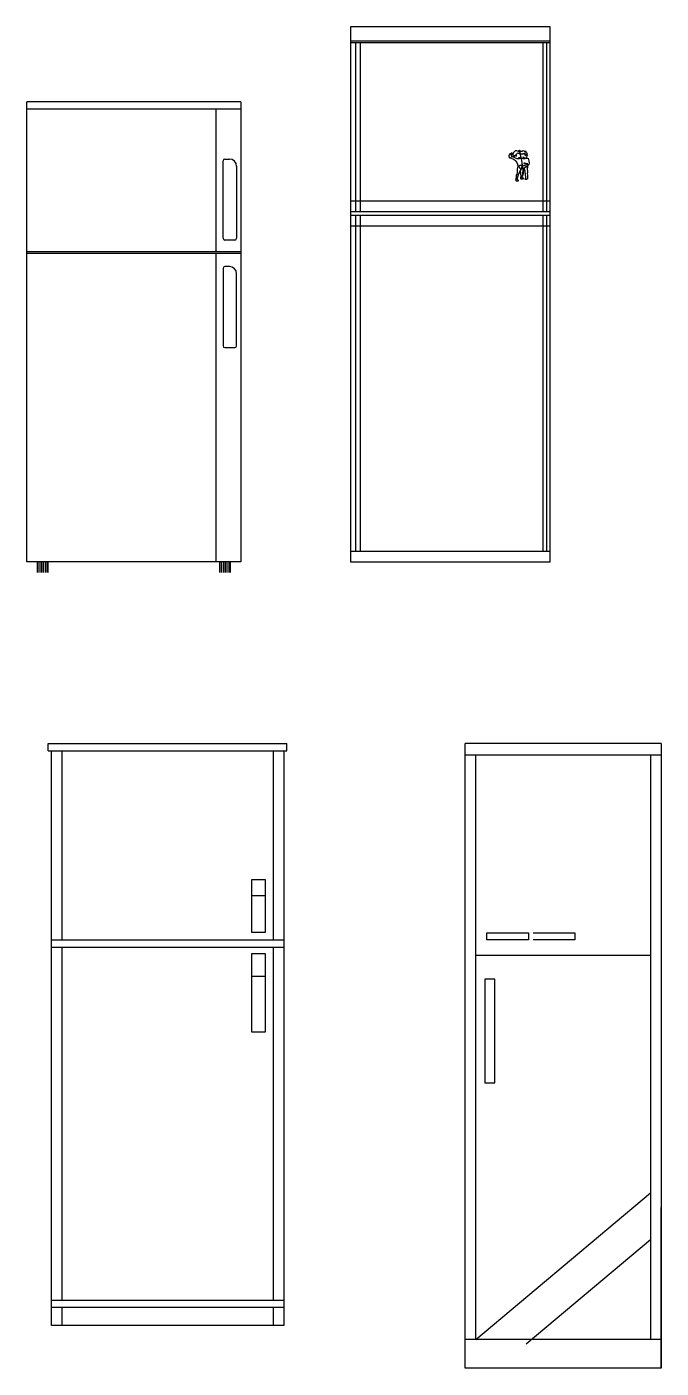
# Model space of a CAD drawing. Header units: millimetres. Extents: x 802 to 11587, y 857 to 9680.
# Drawn here: x 802 to 2581, y 5637 to 9398 of the extents above; entities that cross this region are included whole.
import ezdxf

# ---------------------------------------------------------------- set-up
doc = ezdxf.new("R2010")
doc.units = ezdxf.units.MM

msp = doc.modelspace()

# ---------------------------------------------------------------- linework, layer by layer
at = {"color": 0, "lineweight": -2}
for p, q in [((1709.6, 9397.7), (1709.6, 7897.7)), ((2269.6, 9397.7), (1709.6, 9397.7)), ((2269.6, 7897.7), (2269.6, 9397.7)), ((2269.6, 9357.7), (1709.6, 9357.7)), ((2269.6, 9352.7), (1709.6, 9352.7)), ((1723, 9352.7), (1723, 8879.7)), ((1736.3, 9352.7), (1736.3, 8879.7)), ((2249.6, 8879.7), (2249.6, 9352.7)), ((2259.6, 8879.7), (2259.6, 9352.7)), ((2154.4, 9039.2), (2153.1, 9036.1)), ((2153.1, 9036.1), (2154.3, 9031.3)), ((2154.3, 9031.3), (2156.3, 9029.7)), ((2156.3, 9041.3), (2154.4, 9039.2)), ((2159, 9040.1), (2156.3, 9041.3)), ((2156.3, 9029.7), (2159.4, 9031.3)), ((2159.2, 9042.6), (2159, 9040.1)), ((2160.1, 9043.2), (2159.2, 9042.6)), ((2159.4, 9031.3), (2161.7, 9028.9)), ((2162.4, 9043.2), (2160.1, 9043.2)), ((2160.5, 9037), (2162.1, 9039.7)), ((2161.7, 9034.3), (2160.5, 9037)), ((2176.5, 9027.6), (2161.7, 9034.3)), ((2161.7, 9028.9), (2165.1, 9027.4)), ((2162.1, 9039.7), (2163.2, 9040.5)), ((2163.2, 9040.5), (2162.4, 9043.2)), ((2166.7, 9045.1), (2165.1, 9040.9)), ((2165.1, 9040.9), (2165.5, 9035.1)), ((2165.1, 9027.4), (2168.6, 9026.2)), ((2165.5, 9035.1), (2168.2, 9031.3)), ((2169, 9048.6), (2166.7, 9045.1)), ((2167.9, 9034.1), (2169, 9034.9)), ((2169.1, 9031), (2167.9, 9034.1)), ((2168.6, 9026.2), (2173.2, 9022.4)), ((2174.4, 9050.1), (2169, 9048.6)), ((2169, 9034.9), (2170.2, 9036.6)), ((2170.2, 9036.6), (2170.3, 9037.8)), ((2170.3, 9037.8), (2171.4, 9036.5)), ((2171.3, 9050.5), (2175.2, 9051.3)), ((2174.4, 9050.1), (2171.3, 9050.5)), ((2171.4, 9036.5), (2173.3, 9036)), ((2173.3, 9036), (2175.4, 9036.3)), ((2173.9, 9038.4), (2174.3, 9039.7)), ((2174, 9037.4), (2173.9, 9038.4)), ((2175.4, 9036.3), (2174, 9037.4)), ((2174.3, 9039.7), (2175.7, 9041.4)), ((2175.2, 9051.3), (2179.4, 9049.4)), ((2175.7, 9041.4), (2176.9, 9042.9)), ((2182.5, 9027.7), (2176.5, 9027.6)), ((2176.9, 9042.9), (2178.6, 9044.4)), ((2178.6, 9044.4), (2179.7, 9043.7)), ((2179.4, 9049.4), (2183.6, 9051.7)), ((2179.7, 9043.7), (2181.4, 9043.3)), ((2179.8, 9030.6), (2181.1, 9030.6)), ((2184.8, 9050.9), (2180.6, 9048.2)), ((2182.4, 9048.4), (2180.6, 9048.2)), ((2181.1, 9030.6), (2181.9, 9030.8)), ((2181.4, 9043.3), (2182.9, 9043.5)), ((2181.9, 9030.8), (2182.4, 9031.3)), ((2183, 9048), (2182.4, 9048.4)), ((2182.4, 9031.3), (2182.9, 9031.7)), ((2184.6, 9029.3), (2182.5, 9027.7)), ((2182.9, 9043.5), (2184.1, 9042.5)), ((2182.9, 9031.7), (2183.1, 9032.3)), ((2183.9, 9047.5), (2183, 9048)), ((2183.1, 9032.3), (2183.1, 9032.6)), ((2183.6, 9051.7), (2184.8, 9050.9)), ((2184.3, 9046.4), (2183.9, 9047.5)), ((2184.1, 9042.5), (2184.4, 9041)), ((2184.8, 9044.9), (2184.3, 9046.4)), ((2184.4, 9041), (2185.4, 9042.7)), ((2184.5, 9046.6), (2186.1, 9048.5)), ((2186.4, 9032.3), (2184.6, 9029.3)), ((2185.4, 9042.7), (2184.8, 9044.9)), ((2185.2, 9029.5), (2186.8, 9029.8)), ((2186.3, 9039.7), (2185.4, 9042.7)), ((2186, 9041.4), (2187.3, 9041.7)), ((2186.1, 9048.5), (2189.2, 9049.5)), ((2186.4, 9038), (2186.3, 9039.7)), ((2186.7, 9035.9), (2186.4, 9038)), ((2186.4, 9032.3), (2186.7, 9034.5)), ((2187.9, 9028.5), (2186.5, 9028)), ((2186.7, 9034.5), (2186.7, 9035.9)), ((2187.2, 9030.5), (2186.7, 9034)), ((2186.8, 9029.8), (2187.7, 9029.4)), ((2191.1, 9028.5), (2187.2, 9030.5)), ((2187.3, 9041.7), (2187.9, 9042.2)), ((2187.7, 9029.4), (2189.3, 9029.4)), ((2187.9, 9042.2), (2188.3, 9042.4)), ((2188.3, 9041.4), (2187.9, 9041.2)), ((2187.9, 9041.2), (2189.1, 9041.2)), ((2189.5, 9029.4), (2187.9, 9028.5)), ((2187.9, 9028.4), (2187.9, 9026.9)), ((2187.9, 9026.9), (2188.5, 9023.3)), ((2188.4, 9042.6), (2188.3, 9041.4)), ((2188.3, 9042.4), (2188.4, 9042.6)), ((2189.1, 9041.2), (2192.4, 9041.2)), ((2189.2, 9049.5), (2191, 9049.3)), ((2190.4, 9050.1), (2192.3, 9050.3)), ((2191, 9049.3), (2190.4, 9050.1)), ((2193.3, 9027.8), (2191.1, 9028.5)), ((2192.3, 9050.3), (2193.5, 9049.5)), ((2192.4, 9041.2), (2193.2, 9042.1)), ((2193.1, 9032.3), (2193.1, 9032.7)), ((2193.2, 9031.9), (2193.1, 9032.3)), ((2193.2, 9042.1), (2194.2, 9042.7)), ((2193.2, 9032.4), (2193.8, 9031.9)), ((2193.6, 9031.3), (2193.2, 9031.9)), ((2197.8, 9027.7), (2193.3, 9027.8)), ((2193.5, 9049.5), (2193.7, 9050.7)), ((2195.6, 9031.3), (2193.6, 9031.3)), ((2193.7, 9050.7), (2195.3, 9050.5)), ((2193.8, 9031.9), (2195.1, 9032)), ((2194.2, 9042.7), (2195.1, 9042.7)), ((2195.1, 9041.6), (2194.6, 9041.4)), ((2194.6, 9041.4), (2194.7, 9041.2)), ((2194.7, 9041.2), (2196.6, 9041.4)), ((2195.1, 9042.7), (2195.1, 9041.9)), ((2195.1, 9041.9), (2195.1, 9041.6)), ((2195.1, 9032), (2195.7, 9032.2)), ((2195.3, 9050.5), (2196.8, 9049.3)), ((2196.1, 9031.8), (2195.6, 9031.3)), ((2195.7, 9032.2), (2196.4, 9032.4)), ((2196.4, 9032.4), (2196.1, 9031.8)), ((2196.6, 9041.4), (2196.9, 9041.9)), ((2196.8, 9049.3), (2197, 9048.1)), ((2196.9, 9041.9), (2197.2, 9042.4)), ((2197, 9048.1), (2199, 9048.9)), ((2197.2, 9042.4), (2197.7, 9043.1)), ((2197.7, 9043.1), (2198.5, 9043.2)), ((2198.8, 9028), (2197.8, 9027.7)), ((2198.5, 9043.2), (2198.5, 9042.2)), ((2198.5, 9042.2), (2199, 9040.7)), ((2200.6, 9029.1), (2198.8, 9028)), ((2199, 9048.9), (2202.3, 9048.7)), ((2199, 9040.7), (2199.9, 9039.1)), ((2199.4, 9036.4), (2200, 9037.1)), ((2199.5, 9036.9), (2199.4, 9036.4)), ((2200, 9038.7), (2199.5, 9037.6)), ((2199.5, 9037.6), (2199.5, 9036.9)), ((2200.9, 9048.5), (2199.6, 9046.6)), ((2199.6, 9046.6), (2201.5, 9047.2)), ((2199.9, 9039.1), (2200, 9038.7)), ((2200, 9037.1), (2200.7, 9037.6)), ((2201.9, 9029.9), (2200.6, 9029.1)), ((2200.7, 9037.6), (2201.2, 9038.4)), ((2202.3, 9048.7), (2200.9, 9048.5)), ((2201.2, 9038.4), (2201.7, 9039.4)), ((2201.5, 9047.2), (2202.9, 9045.8)), ((2201.7, 9040.4), (2202.7, 9040.6)), ((2201.7, 9039.4), (2201.7, 9040.4)), ((2202.3, 9030.5), (2201.9, 9029.9)), ((2201.9, 9029.9), (2205.4, 9029.1)), ((2202.7, 9032.7), (2202.3, 9030.5)), ((2202.7, 9040.6), (2202.7, 9038.6)), ((2202.7, 9038.6), (2203.5, 9037.1)), ((2203.5, 9035.6), (2202.7, 9032.7)), ((2202.9, 9045.8), (2205.1, 9041.9)), ((2203.5, 9038.3), (2203.5, 9035.6)), ((2203.9, 9036.6), (2203.5, 9038.3)), ((2203.5, 9037.1), (2204.3, 9036.3)), ((2204.5, 9036), (2203.9, 9036.6)), ((2205.1, 9041.9), (2204.3, 9038.9)), ((2204.3, 9038.9), (2204.7, 9036.6)), ((2205.1, 9035.8), (2204.5, 9036)), ((2204.7, 9036.6), (2205.1, 9035.8)), ((2205.4, 9029.1), (2207.6, 9028.1)), ((2207.6, 9028.1), (2208.4, 9026.8)), ((2208.4, 9026.8), (2210.3, 9015.7)), ((2173.2, 9022.4), (2176.7, 9015.5)), ((2176.7, 8988.5), (2175.5, 8984.8)), ((2177.5, 9003.2), (2176.6, 8998.6)), ((2176.6, 8998.6), (2176.7, 8988.5)), ((2176.7, 9015.5), (2179, 9008.5)), ((2179.3, 9007.2), (2177.5, 9003.2)), ((2179, 9008.5), (2179.6, 9005.8)), ((2180, 9007.4), (2179.2, 9007.2)), ((2179.2, 9007.2), (2186.5, 8999.2)), ((2183.8, 9009), (2180, 9007.4)), ((2183.1, 8987.4), (2183.4, 8990.1)), ((2183.4, 8990.1), (2187.1, 8997.3)), ((2187.3, 9009), (2183.8, 9009)), ((2185.3, 8993.7), (2186.6, 8988.8)), ((2186.6, 8988.8), (2185.9, 8986)), ((2186.5, 8999.2), (2186.9, 8998.1)), ((2186.9, 8998.1), (2189.3, 8997.4)), ((2189.3, 9008.7), (2187.3, 9009)), ((2188.5, 9023.3), (2189.2, 9021.1)), ((2189.2, 9021.1), (2190.2, 9019.2)), ((2191, 9008.7), (2189.3, 9008.7)), ((2189.3, 8997.4), (2189.9, 9001)), ((2189.9, 9001), (2190.3, 9003.5)), ((2190.2, 9019.2), (2190.2, 9018.7)), ((2190.2, 9018.7), (2190.2, 9014.8)), ((2190.2, 9014.8), (2190.4, 9011.7)), ((2190.3, 9003.5), (2190.8, 9008.2)), ((2190.4, 9011.7), (2190.8, 9009.8)), ((2190.8, 9009.8), (2191, 9008.7)), ((2191, 9008.9), (2190.8, 9005.6)), ((2190.8, 9008.2), (2191, 9008.9)), ((2190.8, 9005.6), (2191.5, 9002.5)), ((2191.2, 9008.6), (2193.8, 9008.6)), ((2191.9, 9003.6), (2191.2, 9004.2)), ((2191.5, 9002.5), (2192.5, 8994.8)), ((2192.5, 8994.8), (2191.7, 8989.1)), ((2191.7, 8989.1), (2191.7, 8986)), ((2192.8, 9002.7), (2191.9, 9003.6)), ((2193.7, 9002.2), (2192.8, 9002.7)), ((2194.1, 8993), (2193.4, 8990.9)), ((2193.4, 8990.9), (2193.5, 8987.9)), ((2194.4, 9001.8), (2193.7, 9002.2)), ((2193.8, 9008.6), (2199.3, 9008.5)), ((2194.8, 8996.4), (2194.1, 8993)), ((2195.7, 9000.1), (2194.4, 9001.8)), ((2195.8, 9000.4), (2194.8, 8996.4)), ((2195.9, 9000.3), (2195.7, 9000.1)), ((2195.8, 8996.8), (2195.7, 8996.5)), ((2197.5, 9002), (2195.9, 9000.3)), ((2197.2, 8999.2), (2196.2, 9000.3)), ((2196.6, 9015.2), (2197.3, 9016.3)), ((2197.3, 9012.2), (2196.6, 9015.2)), ((2197.5, 8998.3), (2197.2, 8999.2)), ((2197.3, 9016.3), (2197.4, 9016.7)), ((2206.2, 9011), (2197.3, 9012.2)), ((2197.4, 9016.7), (2198.2, 9015.2)), ((2197.9, 9002.3), (2197.5, 9002)), ((2198, 8996.1), (2197.5, 8998.3)), ((2198.9, 9003.3), (2197.9, 9002.3)), ((2198.4, 8995.4), (2198, 8996.1)), ((2198.2, 9015.2), (2199.1, 9015.5)), ((2198.8, 8993.6), (2198.4, 8995.4)), ((2199, 8989.1), (2198.8, 8993.6)), ((2200.7, 9003.8), (2198.9, 9003.3)), ((2199.3, 8987.3), (2199, 8989.1)), ((2199.1, 9015.5), (2199.6, 9015.7)), ((2199.3, 9008.5), (2205, 9008.1)), ((2199.6, 9015.7), (2200.1, 9016.3)), ((2200.1, 9016.3), (2200.5, 9016.3)), ((2200.5, 9016.3), (2201.1, 9014.7)), ((2202.8, 9005.1), (2200.7, 9003.8)), ((2201.1, 9014.7), (2202.7, 9014.7)), ((2202.7, 9014.7), (2203, 9014.8)), ((2205, 9004.7), (2202.8, 9005.1)), ((2203, 9014.8), (2203.5, 9014.8)), ((2203.5, 9014.8), (2204.7, 9014.7)), ((2204.8, 8997.9), (2204.5, 8997)), ((2204.5, 8997), (2204.8, 8996.4)), ((2205.3, 8988.2), (2204.6, 8987.3)), ((2204.7, 9014.7), (2205, 9014.4)), ((2204.9, 9000.8), (2204.8, 8997.9)), ((2204.8, 8996.4), (2205.6, 8994.8)), ((2205.4, 9002.9), (2204.9, 9000.8)), ((2205, 9014.4), (2206.8, 9014.1)), ((2205, 9008.1), (2205.4, 9007.2)), ((2206.2, 9006.3), (2205, 9004.7)), ((2205.7, 8989.1), (2205.3, 8988.2)), ((2205.4, 9007.2), (2206.5, 9007.2)), ((2205.4, 9004.8), (2205.4, 9002.9)), ((2205.6, 8994.8), (2205.7, 8993.2)), ((2205.7, 8993.2), (2205.7, 8991.7)), ((2205.7, 8991.7), (2205.7, 8989.1)), ((2208.8, 9011.2), (2206.2, 9011)), ((2206.9, 9008.9), (2206.2, 9006.3)), ((2207, 9010.8), (2206.9, 9008.9)), ((2209.9, 9012), (2208.8, 9011.2)), ((2210.3, 9015.7), (2209.9, 9012)), ((2172.7, 8970), (2172.5, 8968.9)), ((2172.5, 8968.9), (2174.2, 8966.3)), ((2173.5, 8971.1), (2172.7, 8970)), ((2174.2, 8977.2), (2173.5, 8971.1)), ((2174.3, 8981.4), (2174.2, 8977.2)), ((2174.2, 8966.3), (2180.4, 8966)), ((2175.5, 8984.8), (2174.3, 8981.4)), ((2177, 8970.3), (2181.8, 8986.4)), ((2179.1, 8968.9), (2177, 8970.3)), ((2180.2, 8968), (2179.1, 8968.9)), ((2180.4, 8966), (2180.2, 8968)), ((2181.8, 8986.4), (2183.1, 8987.4)), ((2185.9, 8986), (2185.8, 8983.5)), ((2185.8, 8983.5), (2186.7, 8979.7)), ((2186.6, 8976.1), (2185.8, 8973.4)), ((2185.8, 8973.4), (2186.1, 8972.6)), ((2186.1, 8972.6), (2187.1, 8971.4)), ((2186.7, 8979.7), (2186.6, 8976.1)), ((2187.1, 8971.4), (2190.5, 8971.2)), ((2190.5, 8971.2), (2191.3, 8971.6)), ((2190.6, 8980.3), (2190.7, 8981.1)), ((2190.6, 8979.8), (2190.6, 8980.3)), ((2190.6, 8979.3), (2190.6, 8979.8)), ((2190.8, 8977.4), (2190.6, 8979.3)), ((2191.7, 8986), (2190.7, 8981.1)), ((2191, 8974.6), (2190.8, 8977.4)), ((2191.5, 8973.2), (2191, 8974.6)), ((2191.7, 8979.1), (2191.1, 8978)), ((2191.3, 8971.6), (2191.6, 8971.7)), ((2192, 8973.2), (2191.5, 8973.2)), ((2191.6, 8971.7), (2193.8, 8971.9)), ((2192.3, 8981.6), (2191.7, 8980.7)), ((2191.7, 8980.7), (2191.7, 8979.1)), ((2194.2, 8973.2), (2192, 8973.2)), ((2192.9, 8982.5), (2192.3, 8981.6)), ((2193.2, 8984.5), (2192.9, 8982.5)), ((2193.5, 8986), (2193.2, 8984.5)), ((2193.5, 8987.9), (2193.5, 8986)), ((2193.8, 8971.9), (2194.8, 8972.2)), ((2194.8, 8972.2), (2194.2, 8973.2)), ((2198.9, 8971.8), (2198.7, 8971.4)), ((2198.7, 8971.4), (2198.8, 8970.8)), ((2198.8, 8970.8), (2199.1, 8970.8)), ((2199, 8972.1), (2198.9, 8971.8)), ((2199.2, 8972.3), (2199, 8972.1)), ((2199.1, 8970.8), (2199.8, 8970.8)), ((2200.1, 8972.3), (2199.2, 8972.3)), ((2199.7, 8986.1), (2199.3, 8987.3)), ((2200.2, 8984), (2199.7, 8986.1)), ((2199.8, 8970.8), (2200.6, 8970.4)), ((2200.1, 8972.3), (2200.7, 8972.3)), ((2200.5, 8983), (2200.2, 8984)), ((2201.1, 8978.4), (2200.5, 8983)), ((2200.6, 8970.4), (2201.4, 8970.7)), ((2200.7, 8972.3), (2201.1, 8972.4)), ((2201.3, 8974.4), (2201.1, 8978.4)), ((2201.1, 8972.4), (2201.3, 8973.1)), ((2201.3, 8974), (2201.3, 8974.4)), ((2201.3, 8973.6), (2201.3, 8974)), ((2201.3, 8973.1), (2201.3, 8973.6)), ((2201.4, 8970.7), (2202.1, 8970.7)), ((2202.1, 8970.7), (2202.4, 8970.7)), ((2202.4, 8970.7), (2203.2, 8970.6)), ((2203.2, 8970.6), (2204.1, 8970.6)), ((2205.4, 8971.6), (2204.1, 8970.6)), ((2204.6, 8987), (2204.9, 8987.4)), ((2204.6, 8987.3), (2204.6, 8987)), ((2204.9, 8987.4), (2205.7, 8981.9)), ((2205.7, 8981.9), (2205.4, 8979.6)), ((2205.4, 8979.6), (2205.4, 8971.6)), ((1709.6, 8909.7), (2269.6, 8909.7)), ((1709.6, 8879.7), (2269.6, 8879.7)), ((1709.6, 8869.7), (2269.6, 8869.7)), ((1709.6, 8839.7), (2269.6, 8839.7)), ((1723, 8869.7), (1723, 7927.7)), ((1736.3, 8869.7), (1736.3, 7927.7)), ((2249.6, 7927.7), (2249.6, 8869.7)), ((2259.6, 7927.7), (2259.6, 8869.7)), ((1709.6, 7927.7), (2269.6, 7927.7)), ((1709.6, 7897.7), (2269.6, 7897.7))]:
    msp.add_line(p, q, dxfattribs=at)
at = {"color": 0}
for p, q in [((801.7, 7897.7), (801.7, 9187.7)), ((1401.7, 9187.7), (801.7, 9187.7)), ((1401.7, 9187.7), (1401.7, 7897.7)), ((801.7, 9167.7), (1401.7, 9167.7)), ((1331.7, 9167.7), (1331.7, 8767.7)), ((1356.9, 9027.1), (1370.1, 9027.1)), ((1351.9, 8804.9), (1351.9, 9022.1)), ((1390.1, 9007.1), (1390.1, 8804.9)), ((801.7, 8767.7), (1401.7, 8767.7)), ((801.7, 8762.7), (1401.7, 8762.7)), ((1331.7, 8762.7), (1331.7, 7897.7)), ((1385.1, 8799.9), (1356.9, 8799.9)), ((1370.1, 8725.5), (1356.9, 8725.5)), ((1351.9, 8720.5), (1351.9, 8503.3)), ((1390.1, 8503.3), (1390.1, 8705.5)), ((1356.9, 8498.3), (1385.1, 8498.3)), ((1401.7, 7897.7), (801.7, 7897.7)), ((831.7, 7867.7), (831.7, 7897.7)), ((833.8, 7867.7), (833.8, 7897.7)), ((838.8, 7867.7), (838.8, 7897.7)), ((843.8, 7867.7), (843.8, 7897.7)), ((848.8, 7867.7), (848.8, 7897.7)), ((853.8, 7867.7), (853.8, 7897.7)), ((858.8, 7867.7), (858.8, 7897.7)), ((861.7, 7867.7), (861.7, 7897.7)), ((1341.7, 7897.7), (1341.7, 7867.7)), ((1343.8, 7867.7), (1343.8, 7897.7)), ((1348.8, 7867.7), (1348.8, 7897.7)), ((1353.8, 7867.7), (1353.8, 7897.7)), ((1358.8, 7867.7), (1358.8, 7897.7)), ((1363.8, 7867.7), (1363.8, 7897.7)), ((1368.8, 7867.7), (1368.8, 7897.7)), ((1371.7, 7897.7), (1371.7, 7867.7)), ((861.7, 7388.1), (1530.6, 7388.1)), ((861.7, 7368.1), (861.7, 7388.1)), ((1530.6, 7368.1), (1530.6, 7388.1)), ((861.7, 7368.1), (1530.6, 7368.1)), ((870.5, 5757.1), (870.5, 7368.1)), ((900.5, 6837.6), (900.5, 7368.1)), ((1492.2, 7368.1), (1492.2, 6837.6)), ((1522.2, 7368.1), (1522.2, 5757.1)), ((1432.6, 7007.2), (1470.4, 7007.2)), ((1432.6, 6858.1), (1432.6, 7007.2)), ((1470.4, 7007.2), (1470.4, 6858.1)), ((1432.6, 6962.1), (1470.4, 6962.1)), ((1470.4, 6858.1), (1432.6, 6858.1)), ((870.5, 6837.6), (1522.2, 6837.6)), ((870.5, 6817.6), (1522.2, 6817.6)), ((900.5, 5827.1), (900.5, 6817.6)), ((1492.2, 6817.6), (1492.2, 5827.1)), ((1432.6, 6578.8), (1432.6, 6800)), ((1432.6, 6800), (1470.4, 6800)), ((1470.4, 6800), (1470.4, 6578.8)), ((1432.6, 6735.8), (1470.4, 6735.8)), ((1470.4, 6578.8), (1432.6, 6578.8)), ((2060.6, 5717.1), (2550.6, 6128.5)), ((2202.4, 5705.5), (2550.6, 5998)), ((1522.2, 5827.1), (870.5, 5827.1)), ((1522.2, 5807.1), (870.5, 5807.1)), ((900.5, 5757.1), (900.5, 5807.1)), ((1492.2, 5807.1), (1492.2, 5757.1)), ((1522.2, 5757.1), (870.5, 5757.1))]:
    msp.add_line(p, q, dxfattribs=at)
at = {"color": 0, "linetype": 'ByBlock'}
for p, q in [((2030.6, 5637.1), (2030.6, 7388.1)), ((2580.6, 7388.1), (2030.6, 7388.1)), ((2580.6, 7388.1), (2580.6, 5637.1)), ((2030.6, 7357.1), (2580.6, 7357.1)), ((2060.6, 5717.1), (2060.6, 7357.1)), ((2550.6, 7357.1), (2550.6, 5717.1)), ((2091.6, 6857.5), (2208.3, 6857.5)), ((2091.6, 6838), (2091.6, 6857.5)), ((2208.3, 6857.5), (2208.3, 6838)), ((2222, 6857.5), (2338.8, 6857.5)), ((2338.8, 6857.5), (2338.8, 6838)), ((2208.3, 6838), (2091.6, 6838)), ((2338.8, 6838), (2222, 6838)), ((2060.6, 6795), (2550.6, 6795)), ((2580.6, 5637.1), (2580.6, 6087.1)), ((2580.6, 5717.1), (2030.6, 5717.1)), ((2580.6, 5637.1), (2030.6, 5637.1))]:
    msp.add_line(p, q, dxfattribs=at)
at = {"color": 0}
msp.add_lwpolyline([(2114, 6727.5), (2085.9, 6727.5), (2085.9, 6437.1), (2114, 6437.1)], close=True, dxfattribs=at)
for centre, radius, start, end in [((1356.9, 9022.1), 5, 90, 180), ((1370.1, 9007.1), 20, 0, 90), ((1356.9, 8804.9), 5, 180, 270), ((1385.1, 8804.9), 5, 270, 0), ((1356.9, 8720.5), 5, 90, 180), ((1370.1, 8705.5), 20, 0, 90), ((1356.9, 8503.3), 5, 180, 270), ((1385.1, 8503.3), 5, 270, 0), ((1385.1, 8503.3), 5, 270, 0)]:
    msp.add_arc(centre, radius, start, end, dxfattribs=at)

doc.saveas('drawing.dxf')
